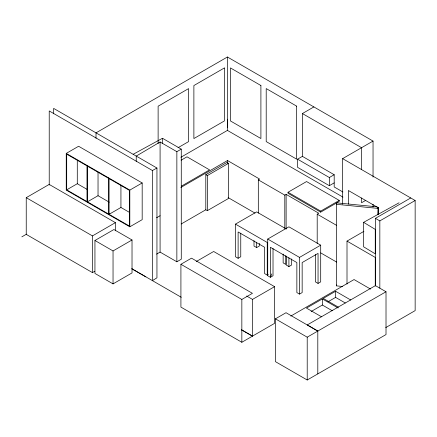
<?xml version="1.0" encoding="UTF-8"?>
<svg xmlns="http://www.w3.org/2000/svg" width="437" height="437" viewBox="0 0 437 437"><rect width="100%" height="100%" fill="white"/><g stroke="black" fill="none" stroke-linecap="round" stroke-linejoin="round"><path stroke-width="0.66" d="M227.415 127.413L227.431 119.192M342.433 286.459L336.403 285.864L336.403 204.303L336.823 202.877L376.787 206.821L378.174 207.624L378.174 214.42M336.403 285.864L336.681 284.913M377.939 214.518L378.174 207.624M271.841 273.89L270.372 277.282L267.723 275.752L267.723 239.05L288.912 226.814L320.698 245.168L320.698 281.87L318.049 283.4L315.399 281.87L315.399 254.585M156.593 254.115L160.084 252.1L176.859 261.785L181.273 259.234L181.273 149.132L176.859 151.677L160.084 141.992L136.24 156.085L136.24 161.526M373.04 177.1L373.04 141.075L227.415 57.001L96.014 132.864L96.014 138.3M66.249 153.398L78.611 146.264L142.178 182.961L142.178 219.664L129.816 226.803L66.249 190.1L66.249 153.398L129.816 190.1L142.178 182.961M94.807 271.246L92.453 272.606L26.236 234.374L26.236 197.671L49.19 184.419L115.406 222.646L115.406 230.807M66.692 189.844L86.996 201.572L86.996 165.885L66.692 154.163L66.692 189.844L77.283 183.731L87.149 189.423M21.85 236.854L26.51 234.161M178.039 147.711L188.587 141.621L188.587 88.607L158.123 106.191L158.123 143.576M109.217 202.162L98.035 195.705L87.438 201.823L129.379 226.038L129.379 190.357L87.438 166.142M180.863 157.282L227.415 130.406L342.969 197.12M181.131 160.199L186.998 156.812L209.574 169.878L181.322 186.189M108.627 214.059L109.807 213.376M129.636 212.486L120.934 207.466L109.07 214.316L109.07 178.629M342.925 191.996L334.19 186.954L334.19 174.724L302.404 156.37L302.404 113.549L313.881 106.923M26.236 197.671L92.453 235.904L115.406 222.646M180.858 187.478L227.513 160.537L259.638 179.088L258.316 179.853L258.316 213.152M181.191 223.984L205.8 209.776L205.8 174.669L226.923 162.477L228.48 163.372L228.48 198.485L207.324 210.656M94.938 240.492L113.92 229.529L132.023 239.979L132.023 272.923L113.041 283.881L94.938 273.431L94.938 240.492L113.041 250.942L132.023 239.979M205.8 174.669L207.362 175.57L228.48 163.372M156.593 217.741L160.084 215.731M334.19 182.879L329.334 185.681L297.548 167.327L297.548 159.172L302.404 156.37M342.624 204.172L342.624 158.636L373.04 141.075M288.021 192.258L306.561 181.552L339.232 200.414L339.232 201.43L320.687 212.136L288.021 193.274L288.021 192.258L320.687 211.115L339.232 200.414M258.316 179.853L284.804 195.142L286.126 194.378L318.797 213.24L317.196 214.163L317.196 243.387M240.76 233.134L240.76 256.754L238.116 258.283L235.467 256.754L235.467 224.126L256.656 211.896L286.088 228.884M297.548 159.172L329.334 177.526L334.19 174.724M180.918 264.281L191.515 258.163L252.433 293.336L241.841 299.454L180.918 264.281L180.918 307.102L241.841 342.275L252.433 336.157L241.306 329.733M196.24 261.545L213.666 251.488L274.583 286.661L274.583 323.358L252.51 336.102L241.382 329.678M254.006 240.65L254.006 246.047L256.656 247.577L259.305 246.047L259.305 243.349M365.578 200.436L361.563 202.757L361.563 197.999M238.116 258.283L238.116 231.965L264.603 247.26L264.603 273.573L267.247 275.102L268.307 274.491M267.723 239.05L299.509 257.404L320.698 245.168M286.262 256.18L286.262 265.046L288.912 266.575L291.561 265.046L291.561 258.912M386.013 291.752L317.803 331.066L286.022 312.712L275.425 318.83L275.425 361.65L307.211 379.999L386.013 334.573L386.013 291.752L375.421 285.634L375.421 218.347L410.736 197.961M375.421 218.347L379.835 220.898L415.15 200.507L415.15 310.614L385.718 327.608M347.005 284.055L347.005 241.104L363.917 231.342M246.654 296.018L252.51 299.4L274.583 286.661M273.021 248.467L273.021 275.752L270.372 277.282L270.372 247.271L296.86 262.561L296.86 292.577L299.509 294.101L302.158 292.577L302.158 262.561L318.049 253.389L318.049 283.4M290.802 316.082L354.057 279.56L370.538 289.076M338.063 307.987L322.359 298.919L306.463 308.096L321.583 316.82M350.769 300.028L335.6 291.271L323.238 298.411L338.407 307.167M311.171 311.494L322.359 305.037L332.24 310.74M327.947 301.809L335.6 297.389L345.279 302.978M375.421 285.634L307.26 324.926L317.803 331.066L317.803 373.881M275.425 318.83L307.211 337.178L317.803 331.066M363.611 222.346L375.257 229.381L375.257 253.848L363.611 246.812L363.611 222.346L399.09 202.773M152.42 170.523L156.949 168.037L156.949 277.817L152.42 280.63L152.42 170.523L49.223 110.943L49.223 185.026M133.154 154.305L162.466 138.272L181.273 149.132M336.403 204.303L377.939 208.4M131.81 268.771L145.865 276.845M302.404 113.549L361.563 147.706L361.563 169.452M342.624 158.636L415.15 200.507M317.196 214.163L336.616 225.377M347.005 241.104L375.257 257.415L375.257 286.049M228.098 197.579L254.968 213.092M320.725 252.903L336.616 262.08M156.949 168.037L53.636 108.392L53.636 113.833M235.467 224.126L267.247 242.48L267.247 275.102M205.8 209.776L207.362 210.678L207.362 175.57M131.93 268.799L181.262 297.286M379.835 220.898L379.835 288.185M378.382 214.622L378.382 207.826L348.365 190.494L348.365 204.09M373.04 204.287L373.04 207.007M335.6 291.271L335.6 297.389M329.334 177.526L329.334 185.681M322.359 298.919L322.359 305.037M320.687 211.115L320.687 212.136M307.211 337.178L307.211 379.999M299.509 257.404L299.509 294.101M288.912 257.71L288.912 266.575M286.126 194.378L286.126 229.043M285.793 255.629L285.793 264.401L283.143 262.872L283.143 254.099M284.804 195.142L284.804 228.447M256.656 242.18L256.656 247.577M252.51 299.4L252.51 336.102M241.841 299.454L241.841 342.275M227.513 160.537L227.513 163.258M227.415 57.001L227.415 130.406M176.859 151.677L176.859 261.785M162.466 138.272L162.466 143.707M160.084 141.992L160.084 252.1M129.816 190.1L129.816 226.803M120.934 185.244L120.934 207.466M113.041 250.942L113.041 283.881M108.627 177.864L108.627 214.567M98.035 172.145L98.035 195.705M92.453 235.904L92.453 272.606M87.438 165.634L87.438 202.336M77.283 160.166L77.283 183.731M224.345 67.964L193.881 85.548L193.881 138.562L224.345 120.978L224.345 67.964M260.905 85.515L230.446 67.926L230.446 120.945L260.905 138.529L260.905 85.515M296.668 106.158L266.204 88.574L266.204 141.588L296.668 159.172L296.668 106.158"/></g></svg>
